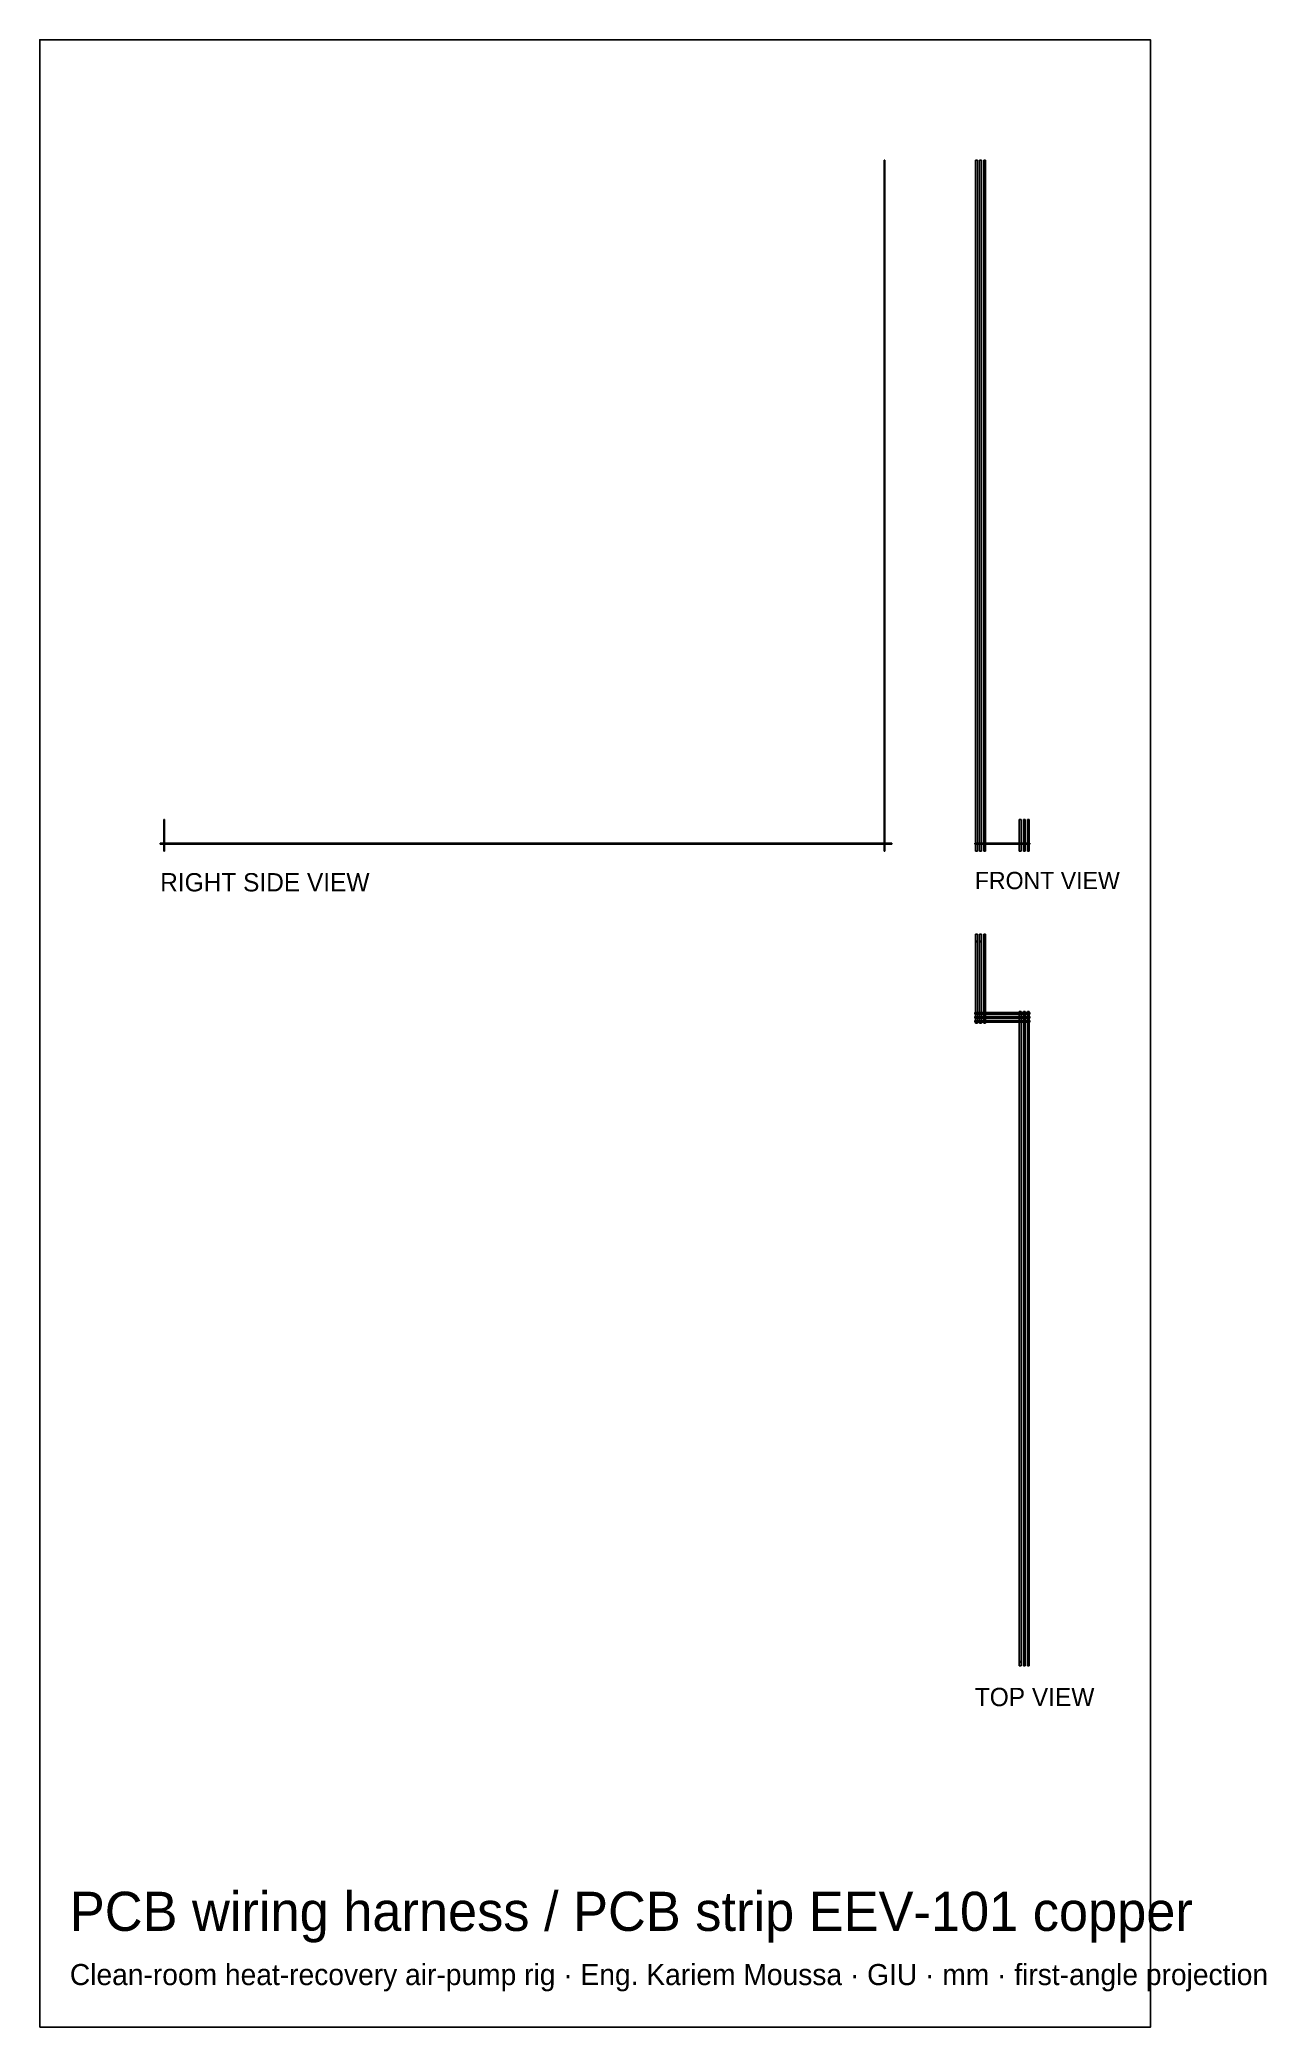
# Model space of a CAD drawing. Header units: millimetres. Extents: x -630 to -147, y -459 to 324.
import ezdxf

# ---------------------------------------------------------------- set-up
doc = ezdxf.new("R2010")
doc.units = ezdxf.units.MM
for name, color, linetype in [('BORDER', 7, 'Continuous'), ('HIDDEN', 8, 'Continuous'), ('TEXT', 5, 'Continuous'), ('VISIBLE', 7, 'Continuous')]:
    doc.layers.add(name, color=color, linetype=linetype)

msp = doc.modelspace()

# ---------------------------------------------------------------- linework, layer by layer
at = {"layer": 'BORDER'}
msp.add_lwpolyline([(-630.0844, -458.5125), (-192.946, -458.5125), (-192.946, 323.654), (-630.0844, 323.654)], close=True, dxfattribs=at)
at = {"layer": 'HIDDEN'}
for points in [[(-297.4304, 276.25), (-297.7804, 276.25)], [(-297.7804, 4.33), (-297.7804, 276.25)], [(-297.4304, 276.25), (-297.7804, 276.25)], [(-297.7804, 4.33), (-297.7804, 276.25)], [(-297.4304, 276.25), (-297.7804, 276.25)], [(-297.7804, 4.33), (-297.7804, 276.25)], [(-297.4304, 276.25), (-297.7804, 276.25)], [(-297.7804, 4.33), (-297.7804, 276.25)], [(-297.4304, 276.25), (-297.7804, 276.25)], [(-297.7804, 4.33), (-297.7804, 276.25)], [(-297.4304, 4.33), (-297.4304, 276.25)], [(-297.4304, 4.33), (-297.4304, 276.25)], [(-297.4304, 4.33), (-297.4304, 276.25)], [(-297.4304, 4.33), (-297.4304, 276.25)], [(-297.4304, 4.33), (-297.4304, 276.25)], [(-261.75, 276.25), (-261.05, 276.25)], [(-261.75, 4.33), (-261.75, 276.25)], [(-261.05, 4.33), (-261.05, 276.25)], [(-260.15, 276.25), (-259.45, 276.25)], [(-260.15, 4.33), (-260.15, 276.25)], [(-259.45, 4.33), (-259.45, 276.25)], [(-258.55, 276.25), (-257.85, 276.25)], [(-258.55, 4.33), (-258.55, 276.25)], [(-257.85, 4.33), (-257.85, 276.25)], [(-580.9304, 16.85), (-581.2804, 16.85)], [(-581.2804, 4.33), (-581.2804, 16.85)], [(-580.9304, 16.85), (-581.2804, 16.85)], [(-581.2804, 4.33), (-581.2804, 16.85)], [(-580.9304, 16.85), (-581.2804, 16.85)], [(-581.2804, 4.33), (-581.2804, 16.85)], [(-580.9304, 16.85), (-581.2804, 16.85)], [(-581.2804, 4.33), (-581.2804, 16.85)], [(-580.9304, 16.85), (-581.2804, 16.85)], [(-581.2804, 4.33), (-581.2804, 16.85)], [(-580.9304, 4.33), (-580.9304, 16.85)], [(-580.9304, 4.33), (-580.9304, 16.85)], [(-580.9304, 4.33), (-580.9304, 16.85)], [(-580.9304, 4.33), (-580.9304, 16.85)], [(-580.9304, 4.33), (-580.9304, 16.85)], [(-244.55, 16.85), (-243.85, 16.85)], [(-244.55, 4.33), (-244.55, 16.85)], [(-243.85, 4.33), (-243.85, 16.85)], [(-242.95, 16.85), (-242.25, 16.85)], [(-242.95, 4.33), (-242.95, 16.85)], [(-242.25, 4.33), (-242.25, 16.85)], [(-241.35, 16.85), (-240.65, 16.85)], [(-241.35, 4.33), (-241.35, 16.85)], [(-240.65, 4.33), (-240.65, 16.85)], [(-325.1804, 7.43), (-582.6804, 7.43)], [(-582.6804, 7.08), (-582.6804, 7.43)], [(-325.1804, 7.43), (-582.6804, 7.43)], [(-582.6804, 7.08), (-582.6804, 7.43)], [(-325.1804, 7.43), (-582.6804, 7.43)], [(-582.6804, 7.08), (-582.6804, 7.43)], [(-325.1804, 7.43), (-582.6804, 7.43)], [(-582.6804, 7.08), (-582.6804, 7.43)], [(-325.1804, 7.43), (-582.6804, 7.43)], [(-582.6804, 7.08), (-582.6804, 7.43)], [(-325.1804, 7.08), (-582.6804, 7.08)], [(-325.1804, 7.08), (-582.6804, 7.08)], [(-325.1804, 7.08), (-582.6804, 7.08)], [(-325.1804, 7.08), (-582.6804, 7.08)], [(-325.1804, 7.08), (-582.6804, 7.08)], [(-580.9304, 4.33), (-581.2804, 4.33)], [(-580.9304, 4.33), (-581.2804, 4.33)], [(-580.9304, 4.33), (-581.2804, 4.33)], [(-580.9304, 4.33), (-581.2804, 4.33)], [(-580.9304, 4.33), (-581.2804, 4.33)], [(-294.6804, 7.43), (-329.6804, 7.43)], [(-329.6804, 7.08), (-329.6804, 7.43)], [(-294.6804, 7.43), (-329.6804, 7.43)], [(-329.6804, 7.08), (-329.6804, 7.43)], [(-294.6804, 7.43), (-329.6804, 7.43)], [(-329.6804, 7.08), (-329.6804, 7.43)], [(-294.6804, 7.43), (-329.6804, 7.43)], [(-329.6804, 7.08), (-329.6804, 7.43)], [(-325.1804, 7.43), (-329.6804, 7.43)], [(-329.6804, 7.08), (-329.6804, 7.43)], [(-294.6804, 7.43), (-329.6804, 7.43)], [(-329.6804, 7.08), (-329.6804, 7.43)], [(-294.6804, 7.08), (-329.6804, 7.08)], [(-294.6804, 7.08), (-329.6804, 7.08)], [(-294.6804, 7.08), (-329.6804, 7.08)], [(-294.6804, 7.08), (-329.6804, 7.08)], [(-325.1804, 7.08), (-329.6804, 7.08)], [(-294.6804, 7.08), (-329.6804, 7.08)], [(-328.6804, 7.43), (-329.3804, 7.43)], [(-329.3804, 7.08), (-329.3804, 7.43)], [(-328.6804, 7.08), (-329.3804, 7.08)], [(-328.6804, 7.08), (-328.6804, 7.43)], [(-327.0804, 7.43), (-327.7804, 7.43)], [(-327.7804, 7.08), (-327.7804, 7.43)], [(-327.0804, 7.08), (-327.7804, 7.08)], [(-327.0804, 7.08), (-327.0804, 7.43)], [(-325.4804, 7.43), (-326.1804, 7.43)], [(-326.1804, 7.08), (-326.1804, 7.43)], [(-325.4804, 7.08), (-326.1804, 7.08)], [(-325.4804, 7.08), (-325.4804, 7.43)], [(-325.1804, 7.08), (-325.1804, 7.43)], [(-325.1804, 7.08), (-325.1804, 7.43)], [(-325.1804, 7.08), (-325.1804, 7.43)], [(-325.1804, 7.08), (-325.1804, 7.43)], [(-325.1804, 7.08), (-325.1804, 7.43)], [(-297.4304, 4.33), (-297.7804, 4.33)], [(-297.4304, 4.33), (-297.7804, 4.33)], [(-297.4304, 4.33), (-297.7804, 4.33)], [(-297.4304, 4.33), (-297.7804, 4.33)], [(-297.4304, 4.33), (-297.7804, 4.33)], [(-294.6804, 7.08), (-294.6804, 7.43)], [(-294.6804, 7.08), (-294.6804, 7.43)], [(-294.6804, 7.08), (-294.6804, 7.43)], [(-294.6804, 7.08), (-294.6804, 7.43)], [(-294.6804, 7.08), (-294.6804, 7.43)], [(-262.05, 7.43), (-240.35, 7.43)], [(-262.05, 7.43), (-240.35, 7.43)], [(-262.05, 7.08), (-262.05, 7.43)], [(-262.05, 7.08), (-262.05, 7.43)], [(-262.05, 7.43), (-240.35, 7.43)], [(-262.05, 7.43), (-240.35, 7.43)], [(-262.05, 7.08), (-262.05, 7.43)], [(-262.05, 7.08), (-262.05, 7.43)], [(-262.05, 7.43), (-240.35, 7.43)], [(-262.05, 7.08), (-262.05, 7.43)], [(-262.05, 7.08), (-240.35, 7.08)], [(-262.05, 7.08), (-240.35, 7.08)], [(-262.05, 7.08), (-240.35, 7.08)], [(-262.05, 7.08), (-240.35, 7.08)], [(-262.05, 7.08), (-240.35, 7.08)], [(-261.75, 7.08), (-261.75, 7.43)], [(-261.75, 7.43), (-261.05, 7.43)], [(-261.75, 7.08), (-261.75, 7.43)], [(-261.75, 7.08), (-261.05, 7.08)], [(-261.75, 4.33), (-261.05, 4.33)], [(-261.05, 7.08), (-261.05, 7.43)], [(-261.05, 7.08), (-261.05, 7.43)], [(-260.15, 7.08), (-260.15, 7.43)], [(-260.15, 7.43), (-259.45, 7.43)], [(-260.15, 7.08), (-260.15, 7.43)], [(-260.15, 7.08), (-259.45, 7.08)], [(-260.15, 4.33), (-259.45, 4.33)], [(-259.45, 7.08), (-259.45, 7.43)], [(-259.45, 7.08), (-259.45, 7.43)], [(-258.55, 7.08), (-258.55, 7.43)], [(-258.55, 7.43), (-257.85, 7.43)], [(-258.55, 7.08), (-258.55, 7.43)], [(-258.55, 7.08), (-257.85, 7.08)], [(-258.55, 4.33), (-257.85, 4.33)], [(-257.85, 7.08), (-257.85, 7.43)], [(-257.85, 7.08), (-257.85, 7.43)], [(-244.55, 7.43), (-243.85, 7.43)], [(-244.55, 7.43), (-243.85, 7.43)], [(-244.55, 7.08), (-244.55, 7.43)], [(-244.55, 7.08), (-243.85, 7.08)], [(-244.55, 7.08), (-243.85, 7.08)], [(-244.55, 4.33), (-243.85, 4.33)], [(-243.85, 7.08), (-243.85, 7.43)], [(-242.95, 7.43), (-242.25, 7.43)], [(-242.95, 7.43), (-242.25, 7.43)], [(-242.95, 7.08), (-242.95, 7.43)], [(-242.95, 7.08), (-242.25, 7.08)], [(-242.95, 7.08), (-242.25, 7.08)], [(-242.95, 4.33), (-242.25, 4.33)], [(-242.25, 7.08), (-242.25, 7.43)], [(-241.35, 7.43), (-240.65, 7.43)], [(-241.35, 7.43), (-240.65, 7.43)], [(-241.35, 7.08), (-241.35, 7.43)], [(-241.35, 7.08), (-240.65, 7.08)], [(-241.35, 7.08), (-240.65, 7.08)], [(-241.35, 4.33), (-240.65, 4.33)], [(-240.65, 7.08), (-240.65, 7.43)], [(-240.35, 7.08), (-240.35, 7.43)], [(-240.35, 7.08), (-240.35, 7.43)], [(-240.35, 7.08), (-240.35, 7.43)], [(-240.35, 7.08), (-240.35, 7.43)], [(-240.35, 7.08), (-240.35, 7.43)], [(-261.75, -28.3004), (-261.05, -28.3004)], [(-261.75, -28.3004), (-261.75, -63.3004)], [(-261.75, -31.0504), (-261.05, -31.0504)], [(-261.75, -31.0504), (-261.75, -31.4004)], [(-261.05, -28.3004), (-261.05, -63.3004)], [(-261.05, -31.0504), (-261.05, -31.4004)], [(-260.15, -28.3004), (-259.45, -28.3004)], [(-260.15, -28.3004), (-260.15, -63.3004)], [(-260.15, -31.0504), (-259.45, -31.0504)], [(-260.15, -31.0504), (-260.15, -31.4004)], [(-259.45, -28.3004), (-259.45, -63.3004)], [(-259.45, -31.0504), (-259.45, -31.4004)], [(-258.55, -28.3004), (-257.85, -28.3004)], [(-258.55, -28.3004), (-258.55, -63.3004)], [(-258.55, -31.0504), (-257.85, -31.0504)], [(-258.55, -31.0504), (-258.55, -31.4004)], [(-257.85, -28.3004), (-257.85, -63.3004)], [(-257.85, -31.0504), (-257.85, -31.4004)], [(-261.75, -31.4004), (-261.05, -31.4004)], [(-260.15, -31.4004), (-259.45, -31.4004)], [(-258.55, -31.4004), (-257.85, -31.4004)], [(-262.05, -59.1004), (-240.35, -59.1004)], [(-262.05, -59.1004), (-262.05, -59.8004)], [(-262.05, -59.8004), (-240.35, -59.8004)], [(-262.05, -60.7004), (-240.35, -60.7004)], [(-262.05, -60.7004), (-262.05, -61.4004)], [(-262.05, -61.4004), (-240.35, -61.4004)], [(-262.05, -62.3004), (-240.35, -62.3004)], [(-262.05, -62.3004), (-262.05, -63.0004)], [(-244.55, -58.8004), (-243.85, -58.8004)], [(-244.55, -58.8004), (-244.55, -316.3004)], [(-243.85, -58.8004), (-243.85, -316.3004)], [(-242.95, -58.8004), (-242.25, -58.8004)], [(-242.95, -58.8004), (-242.95, -316.3004)], [(-242.25, -58.8004), (-242.25, -316.3004)], [(-241.35, -58.8004), (-240.65, -58.8004)], [(-241.35, -58.8004), (-241.35, -316.3004)], [(-240.65, -58.8004), (-240.65, -316.3004)], [(-240.35, -59.1004), (-240.35, -59.8004)], [(-240.35, -60.7004), (-240.35, -61.4004)], [(-240.35, -62.3004), (-240.35, -63.0004)], [(-262.05, -63.0004), (-240.35, -63.0004)], [(-261.75, -63.3004), (-261.05, -63.3004)], [(-260.15, -63.3004), (-259.45, -63.3004)], [(-258.55, -63.3004), (-257.85, -63.3004)], [(-244.55, -314.5504), (-243.85, -314.5504)], [(-244.55, -314.5504), (-244.55, -314.9004)], [(-244.55, -314.9004), (-243.85, -314.9004)], [(-244.55, -316.3004), (-243.85, -316.3004)], [(-243.85, -314.5504), (-243.85, -314.9004)], [(-242.95, -314.5504), (-242.25, -314.5504)], [(-242.95, -314.5504), (-242.95, -314.9004)], [(-242.95, -314.9004), (-242.25, -314.9004)], [(-242.95, -316.3004), (-242.25, -316.3004)], [(-242.25, -314.5504), (-242.25, -314.9004)], [(-241.35, -314.5504), (-240.65, -314.5504)], [(-241.35, -314.5504), (-241.35, -314.9004)], [(-241.35, -314.9004), (-240.65, -314.9004)], [(-241.35, -316.3004), (-240.65, -316.3004)], [(-240.65, -314.5504), (-240.65, -314.9004)]]:
    msp.add_lwpolyline(points, dxfattribs=at)
at = {"layer": 'VISIBLE'}
for points in [[(-297.4304, 276.25), (-297.7804, 276.25)], [(-297.7804, 4.33), (-297.7804, 276.25)], [(-297.4304, 4.33), (-297.4304, 276.25)], [(-261.75, 276.25), (-261.05, 276.25)], [(-261.75, 7.43), (-261.75, 276.25)], [(-261.05, 7.43), (-261.05, 276.25)], [(-260.15, 276.25), (-259.45, 276.25)], [(-260.15, 7.43), (-260.15, 276.25)], [(-259.45, 7.43), (-259.45, 276.25)], [(-258.55, 276.25), (-257.85, 276.25)], [(-258.55, 7.43), (-258.55, 276.25)], [(-257.85, 7.43), (-257.85, 276.25)], [(-580.9304, 16.85), (-581.2804, 16.85)], [(-581.2804, 4.33), (-581.2804, 16.85)], [(-580.9304, 4.33), (-580.9304, 16.85)], [(-244.55, 16.85), (-243.85, 16.85)], [(-244.55, 4.33), (-244.55, 16.85)], [(-243.85, 4.33), (-243.85, 16.85)], [(-242.95, 16.85), (-242.25, 16.85)], [(-242.95, 4.33), (-242.95, 16.85)], [(-242.25, 4.33), (-242.25, 16.85)], [(-241.35, 16.85), (-240.65, 16.85)], [(-241.35, 4.33), (-241.35, 16.85)], [(-240.65, 4.33), (-240.65, 16.85)], [(-325.1804, 7.43), (-582.6804, 7.43)], [(-582.6804, 7.08), (-582.6804, 7.43)], [(-325.1804, 7.08), (-582.6804, 7.08)], [(-580.9304, 4.33), (-581.2804, 4.33)], [(-328.6804, 7.43), (-329.3804, 7.43)], [(-329.3804, 7.08), (-329.3804, 7.43)], [(-328.6804, 7.08), (-329.3804, 7.08)], [(-328.6804, 7.08), (-328.6804, 7.43)], [(-327.0804, 7.43), (-327.7804, 7.43)], [(-327.7804, 7.08), (-327.7804, 7.43)], [(-327.0804, 7.08), (-327.7804, 7.08)], [(-327.0804, 7.08), (-327.0804, 7.43)], [(-325.4804, 7.43), (-326.1804, 7.43)], [(-326.1804, 7.08), (-326.1804, 7.43)], [(-325.4804, 7.08), (-326.1804, 7.08)], [(-325.4804, 7.08), (-325.4804, 7.43)], [(-294.6804, 7.43), (-325.1804, 7.43)], [(-325.1804, 7.08), (-325.1804, 7.43)], [(-294.6804, 7.08), (-325.1804, 7.08)], [(-297.4304, 4.33), (-297.7804, 4.33)], [(-294.6804, 7.08), (-294.6804, 7.43)], [(-262.05, 7.43), (-244.55, 7.43)], [(-262.05, 7.08), (-262.05, 7.43)], [(-262.05, 7.08), (-244.55, 7.08)], [(-261.75, 7.43), (-261.05, 7.43)], [(-261.75, 7.08), (-261.75, 7.43)], [(-261.75, 4.33), (-261.75, 7.08)], [(-261.75, 7.08), (-261.05, 7.08)], [(-261.75, 4.33), (-261.05, 4.33)], [(-261.05, 7.08), (-261.05, 7.43)], [(-261.05, 4.33), (-261.05, 7.08)], [(-260.15, 7.43), (-259.45, 7.43)], [(-260.15, 7.08), (-260.15, 7.43)], [(-260.15, 4.33), (-260.15, 7.08)], [(-260.15, 7.08), (-259.45, 7.08)], [(-260.15, 4.33), (-259.45, 4.33)], [(-259.45, 7.08), (-259.45, 7.43)], [(-259.45, 4.33), (-259.45, 7.08)], [(-258.55, 7.43), (-257.85, 7.43)], [(-258.55, 7.08), (-258.55, 7.43)], [(-258.55, 4.33), (-258.55, 7.08)], [(-258.55, 7.08), (-257.85, 7.08)], [(-258.55, 4.33), (-257.85, 4.33)], [(-257.85, 7.08), (-257.85, 7.43)], [(-257.85, 4.33), (-257.85, 7.08)], [(-244.55, 7.43), (-243.85, 7.43)], [(-244.55, 7.08), (-244.55, 7.43)], [(-244.55, 7.08), (-243.85, 7.08)], [(-244.55, 4.33), (-243.85, 4.33)], [(-243.85, 7.43), (-242.95, 7.43)], [(-243.85, 7.08), (-243.85, 7.43)], [(-243.85, 7.08), (-242.95, 7.08)], [(-242.95, 7.43), (-242.25, 7.43)], [(-242.95, 7.08), (-242.95, 7.43)], [(-242.95, 7.08), (-242.25, 7.08)], [(-242.95, 4.33), (-242.25, 4.33)], [(-242.25, 7.43), (-241.35, 7.43)], [(-242.25, 7.08), (-242.25, 7.43)], [(-242.25, 7.08), (-241.35, 7.08)], [(-241.35, 7.43), (-240.65, 7.43)], [(-241.35, 7.08), (-241.35, 7.43)], [(-241.35, 7.08), (-240.65, 7.08)], [(-241.35, 4.33), (-240.65, 4.33)], [(-240.65, 7.43), (-240.35, 7.43)], [(-240.65, 7.08), (-240.65, 7.43)], [(-240.65, 7.08), (-240.35, 7.08)], [(-240.35, 7.08), (-240.35, 7.43)], [(-261.75, -28.3004), (-261.05, -28.3004)], [(-261.75, -28.3004), (-261.75, -63.3004)], [(-261.75, -31.0504), (-261.05, -31.0504)], [(-261.75, -31.0504), (-261.75, -31.4004)], [(-261.05, -28.3004), (-261.05, -63.3004)], [(-261.05, -31.0504), (-261.05, -31.4004)], [(-260.15, -28.3004), (-259.45, -28.3004)], [(-260.15, -28.3004), (-260.15, -63.3004)], [(-260.15, -31.0504), (-259.45, -31.0504)], [(-260.15, -31.0504), (-260.15, -31.4004)], [(-259.45, -28.3004), (-259.45, -63.3004)], [(-259.45, -31.0504), (-259.45, -31.4004)], [(-258.55, -28.3004), (-257.85, -28.3004)], [(-258.55, -28.3004), (-258.55, -63.3004)], [(-258.55, -31.0504), (-257.85, -31.0504)], [(-258.55, -31.0504), (-258.55, -31.4004)], [(-257.85, -28.3004), (-257.85, -63.3004)], [(-257.85, -31.0504), (-257.85, -31.4004)], [(-261.75, -31.4004), (-261.05, -31.4004)], [(-260.15, -31.4004), (-259.45, -31.4004)], [(-258.55, -31.4004), (-257.85, -31.4004)], [(-262.05, -59.1004), (-240.35, -59.1004)], [(-262.05, -59.1004), (-262.05, -59.8004)], [(-262.05, -59.8004), (-240.35, -59.8004)], [(-262.05, -60.7004), (-240.35, -60.7004)], [(-262.05, -60.7004), (-262.05, -61.4004)], [(-262.05, -61.4004), (-240.35, -61.4004)], [(-262.05, -62.3004), (-240.35, -62.3004)], [(-262.05, -62.3004), (-262.05, -63.0004)], [(-244.55, -58.8004), (-243.85, -58.8004)], [(-244.55, -58.8004), (-244.55, -316.3004)], [(-243.85, -58.8004), (-243.85, -316.3004)], [(-242.95, -58.8004), (-242.25, -58.8004)], [(-242.95, -58.8004), (-242.95, -316.3004)], [(-242.25, -58.8004), (-242.25, -316.3004)], [(-241.35, -58.8004), (-240.65, -58.8004)], [(-241.35, -58.8004), (-241.35, -316.3004)], [(-240.65, -58.8004), (-240.65, -316.3004)], [(-240.35, -59.1004), (-240.35, -59.8004)], [(-240.35, -60.7004), (-240.35, -61.4004)], [(-240.35, -62.3004), (-240.35, -63.0004)], [(-262.05, -63.0004), (-240.35, -63.0004)], [(-261.75, -63.3004), (-261.05, -63.3004)], [(-260.15, -63.3004), (-259.45, -63.3004)], [(-258.55, -63.3004), (-257.85, -63.3004)], [(-244.55, -314.5504), (-243.85, -314.5504)], [(-244.55, -314.5504), (-244.55, -314.9004)], [(-244.55, -314.9004), (-243.85, -314.9004)], [(-244.55, -316.3004), (-243.85, -316.3004)], [(-243.85, -314.5504), (-243.85, -314.9004)], [(-242.95, -314.5504), (-242.25, -314.5504)], [(-242.95, -314.5504), (-242.95, -314.9004)], [(-242.95, -314.9004), (-242.25, -314.9004)], [(-242.95, -316.3004), (-242.25, -316.3004)], [(-242.25, -314.5504), (-242.25, -314.9004)], [(-241.35, -314.5504), (-240.65, -314.5504)], [(-241.35, -314.5504), (-241.35, -314.9004)], [(-241.35, -314.9004), (-240.65, -314.9004)], [(-241.35, -316.3004), (-240.65, -316.3004)], [(-240.65, -314.5504), (-240.65, -314.9004)]]:
    msp.add_lwpolyline(points, dxfattribs=at)

# ---------------------------------------------------------------- texts
at = {"layer": 'TEXT'}
for s, height, p in [('RIGHT SIDE VIEW', 7.2, (-582.6804, -11.51)), ('FRONT VIEW', 6.798, (-262.05, -10.6256)), ('TOP VIEW', 7.2, (-262.05, -332.1404)), ('PCB wiring harness / PCB strip EEV-101 copper', 15.40631, (-618.2334, -420.5893)), ('Clean-room heat-recovery air-pump rig · Eng. Kariem Moussa · GIU · mm · first-angle projection', 8.295706, (-618.2334, -441.9211))]:
    msp.add_text(s, height=height, dxfattribs=at).set_placement(p)

doc.saveas('drawing.dxf')
